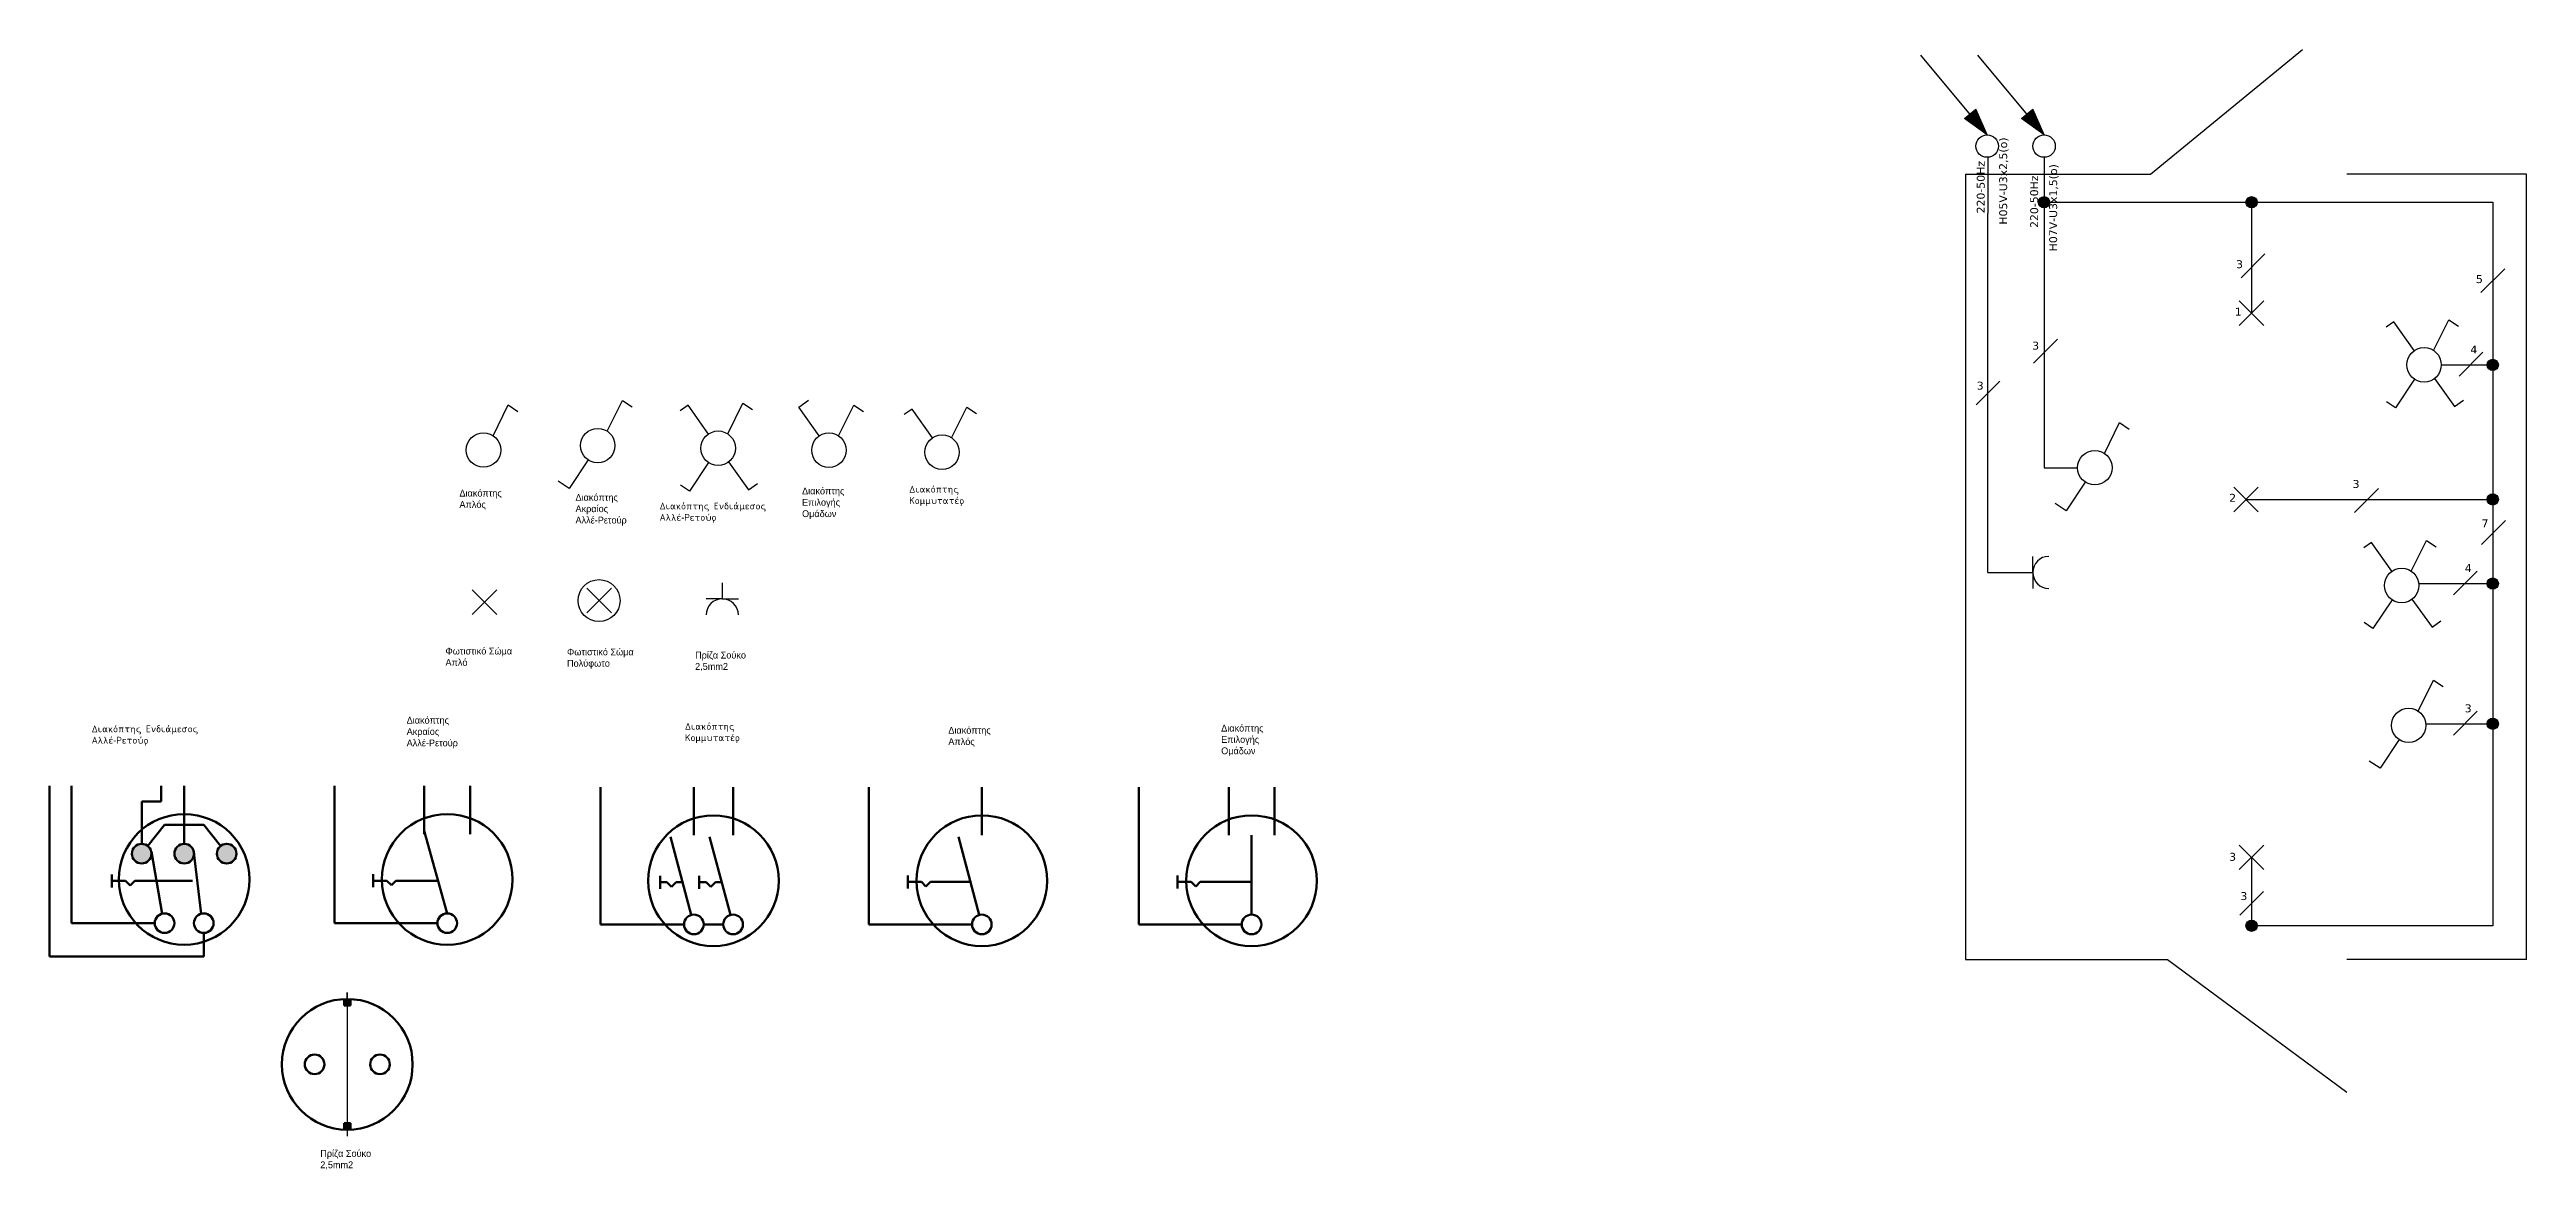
# Model space of a CAD drawing. Header units: millimetres. Extents: x 1397 to 2322, y 1763 to 1962.
# Drawn here: x 1397.4 to 1839, y 1762.5 to 1962.2 of the extents above; entities that cross this region are included whole.
import ezdxf

# ---------------------------------------------------------------- set-up
doc = ezdxf.new("R2010")
doc.units = ezdxf.units.MM
doc.header["$LTSCALE"] = 0.093
for name, color, linetype, lineweight in [('2S', 7, 'Continuous', 200), ('S', 7, 'Continuous', 100), ('S_2', 7, 'Continuous', 50), ('S_4', 7, 'Continuous', 25)]:
    doc.layers.add(name, color=color, linetype=linetype, lineweight=lineweight)
doc.layers.add('DESCCHILD', color=20, linetype='Continuous')

msp = doc.modelspace()

# ---------------------------------------------------------------- hatches: boundary and pattern name
h = msp.add_hatch(color=256)
h.dxf.hatch_style = 1
h.paths.add_polyline_path([(1742.85, 1947), (1740.82, 1951.57), (1739.81, 1950.76)])
h.paths.add_polyline_path([(1742.85, 1947), (1739.81, 1950.76), (1738.81, 1949.94)])
h = msp.add_hatch(color=256)
h.dxf.hatch_style = 1
h.paths.add_polyline_path([(1753, 1947), (1750.97, 1951.57), (1749.96, 1950.76)])
h.paths.add_polyline_path([(1753, 1947), (1749.96, 1950.76), (1748.96, 1949.94)])
at = {"ltscale": 2, "true_color": 0x000000}
h = msp.add_hatch(color=18, dxfattribs=at)
h.dxf.hatch_style = 1
h.paths.add_polyline_path([(1754, 1935, 1), (1752, 1935, 1)])
h = msp.add_hatch(color=18, dxfattribs=at)
h.dxf.hatch_style = 1
h.paths.add_polyline_path([(1791, 1935, 1), (1789, 1935, 1)])
h = msp.add_hatch(color=18, dxfattribs=at)
h.dxf.hatch_style = 1
h.paths.add_polyline_path([(1834, 1906, 1), (1832, 1906, 1)])
h = msp.add_hatch(color=18, dxfattribs=at)
h.dxf.hatch_style = 1
h.paths.add_polyline_path([(1834, 1882, 1), (1832, 1882, 1)])
h = msp.add_hatch(color=18, dxfattribs=at)
h.dxf.hatch_style = 1
h.paths.add_polyline_path([(1834, 1867, 1), (1832, 1867, 1)])
h = msp.add_hatch(color=18, dxfattribs=at)
h.dxf.hatch_style = 1
h.paths.add_polyline_path([(1834, 1842, 1), (1832, 1842, 1)])
h = msp.add_hatch(color=18, dxfattribs=at)
h.dxf.hatch_style = 1
h.paths.add_polyline_path([(1791, 1806, 1), (1789, 1806, 1)])
at = {"layer": '2S'}
h = msp.add_hatch(color=256, dxfattribs=at)
h.dxf.hatch_style = 1
h.paths.add_polyline_path([(1430.75, 1818.85, 1), (1427.25, 1818.85, 1)])
h.paths.add_polyline_path([(1423.18, 1818.85, 1), (1419.68, 1818.85, 1)])
h.paths.add_polyline_path([(1415.6, 1818.85, 1), (1412.11, 1818.85, 1)])
h = msp.add_hatch(color=256, dxfattribs=at)
h.dxf.hatch_style = 1
h.paths.add_polyline_path([(1450.51, 1792.94, 0.012506), (1449.93, 1792.93), (1449.93, 1791.78), (1450.51, 1791.78)])
h.paths.add_polyline_path([(1451.09, 1792.93, 0.012506), (1450.51, 1792.94), (1450.51, 1791.78), (1451.09, 1791.78)])
h = msp.add_hatch(color=256, dxfattribs=at)
h.dxf.hatch_style = 1
h.paths.add_polyline_path([(1450.51, 1770.8), (1449.93, 1770.8), (1449.93, 1769.65, 0.012373), (1450.51, 1769.64)])
h.paths.add_polyline_path([(1451.1, 1770.8), (1450.51, 1770.8), (1450.51, 1769.64, 0.012638), (1451.1, 1769.65)])

# ---------------------------------------------------------------- linework, layer by layer
for p, q in [((1742.85, 1947), (1731.05, 1961.23)), ((1753, 1947), (1741.2, 1961.23)), ((1738.81, 1949.94), (1740.82, 1951.57)), ((1742.85, 1947), (1738.81, 1949.94)), ((1742.85, 1947), (1740.82, 1951.57)), ((1748.96, 1949.94), (1750.97, 1951.57)), ((1753, 1947), (1748.96, 1949.94)), ((1753, 1947), (1750.97, 1951.57)), ((1787.81, 1917.39), (1792.19, 1913)), ((1792.19, 1917.39), (1787.81, 1913)), ((1815.38, 1913.67), (1814, 1912.69)), ((1819.01, 1908.53), (1815.38, 1913.67)), ((1822.45, 1908.55), (1825.16, 1914.05)), ((1825.16, 1914.05), (1826.88, 1912.9)), ((1819.05, 1903.45), (1815.64, 1898.34)), ((1822.59, 1903.55), (1826.16, 1898.57)), ((1476.49, 1893.36), (1479.2, 1898.86)), ((1479.2, 1898.86), (1480.92, 1897.71)), ((1496.86, 1894.16), (1499.57, 1899.66)), ((1499.57, 1899.66), (1501.29, 1898.51)), ((1511.25, 1898.8), (1509.87, 1897.83)), ((1514.89, 1893.67), (1511.25, 1898.8)), ((1518.32, 1893.69), (1521.03, 1899.19)), ((1521.03, 1899.19), (1522.75, 1898.04)), ((1531.01, 1898.46), (1532.75, 1899.69)), ((1538.08, 1893.34), (1540.79, 1898.84)), ((1540.79, 1898.84), (1542.51, 1897.69)), ((1815.64, 1898.34), (1814.05, 1899.4)), ((1826.16, 1898.57), (1827.76, 1899.71)), ((1534.64, 1893.32), (1531.01, 1898.46)), ((1551.18, 1898.1), (1549.79, 1897.12)), ((1554.81, 1892.96), (1551.18, 1898.1)), ((1558.24, 1892.98), (1560.96, 1898.48)), ((1560.96, 1898.48), (1562.68, 1897.33)), ((1763.75, 1890.21), (1766.46, 1895.71)), ((1766.46, 1895.71), (1768.18, 1894.56)), ((1493.46, 1889.06), (1490.05, 1883.95)), ((1514.92, 1888.59), (1511.51, 1883.48)), ((1518.46, 1888.69), (1522.04, 1883.71)), ((1490.05, 1883.95), (1488.11, 1885.25)), ((1511.51, 1883.48), (1509.92, 1884.54)), ((1522.04, 1883.71), (1523.63, 1884.85)), ((1756.95, 1880), (1755, 1881.3)), ((1760.35, 1885.11), (1756.95, 1880)), ((1786.81, 1884.19), (1791.19, 1879.81)), ((1791.19, 1884.19), (1786.81, 1879.81)), ((1811.38, 1874.33), (1810, 1873.35)), ((1815.01, 1869.19), (1811.38, 1874.33)), ((1818.45, 1869.21), (1821.16, 1874.71)), ((1821.16, 1874.71), (1822.88, 1873.56)), ((1748.14, 1869), (1751, 1869)), ((1751, 1869), (1751, 1871.86)), ((1751, 1869), (1751, 1866.14)), ((1472.79, 1865.86), (1477.18, 1861.47)), ((1477.18, 1865.86), (1472.79, 1861.47)), ((1493.2, 1866.16), (1497.59, 1861.77)), ((1497.59, 1866.16), (1493.2, 1861.77)), ((1517.36, 1864.27), (1514.49, 1864.27)), ((1517.36, 1867.14), (1517.36, 1864.27)), ((1517.36, 1864.27), (1520.22, 1864.27)), ((1815.05, 1864.11), (1811.64, 1859)), ((1818.59, 1864.21), (1822.16, 1859.23)), ((1811.64, 1859), (1810.05, 1860.06)), ((1822.16, 1859.23), (1823.76, 1860.37)), ((1819.7, 1844.28), (1822.41, 1849.78)), ((1822.41, 1849.78), (1824.13, 1848.63)), ((1816.3, 1839.18), (1812.89, 1834.07)), ((1812.89, 1834.07), (1810.95, 1835.36)), ((1787.81, 1820.39), (1792.19, 1816)), ((1792.19, 1820.39), (1787.81, 1816))]:
    msp.add_line(p, q)
at = {"ltscale": 2}
for p, q in [((1743, 1943), (1743, 1933)), ((1753, 1943), (1753, 1936)), ((1753, 1935), (1753, 1887.66)), ((1754, 1935), (1789, 1935)), ((1790, 1935), (1833, 1935)), ((1833, 1935), (1833, 1907)), ((1743, 1869), (1743, 1933)), ((1790, 1934), (1790, 1915.19)), ((1788.11, 1921.53), (1792.35, 1925.77)), ((1830.88, 1918.88), (1835.12, 1923.12)), ((1751.14, 1906.3), (1755.38, 1910.55)), ((1827, 1904), (1831.24, 1908.24)), ((1823.82, 1906), (1832, 1906)), ((1833, 1905), (1833, 1883)), ((1740.88, 1898.88), (1745.12, 1903.12)), ((1753, 1887.66), (1758.99, 1887.66)), ((1789, 1882), (1832, 1882)), ((1808.37, 1879.68), (1812.61, 1883.93)), ((1833, 1882), (1833, 1868)), ((1831, 1874), (1835.24, 1878.24)), ((1743, 1869), (1748.14, 1869)), ((1826, 1865), (1830.24, 1869.24)), ((1819.8, 1867), (1832, 1867)), ((1833, 1866), (1833, 1843)), ((1821.05, 1842), (1832, 1842)), ((1826, 1840), (1830.24, 1844.24)), ((1833, 1841), (1833, 1806)), ((1790, 1818.19), (1790, 1807)), ((1787.88, 1807.88), (1792.12, 1812.12)), ((1833, 1806), (1791, 1806))]:
    msp.add_line(p, q, dxfattribs=at)
for centre, radius in [((1742.85, 1945), 2), ((1753, 1945), 2), ((1753, 1935), 1), ((1790, 1935), 1), ((1820.75, 1906), 3.07), ((1833, 1906), 1), ((1495.16, 1891.61), 3.07), ((1474.79, 1890.81), 3.07), ((1516.62, 1891.14), 3.07), ((1536.37, 1890.79), 3.07), ((1556.54, 1890.43), 3.07), ((1762.05, 1887.66), 3.07), ((1833, 1882), 1), ((1816.75, 1866.66), 3.07), ((1833, 1867), 1), ((1495.39, 1863.97), 3.74), ((1818, 1841.73), 3.07), ((1833, 1842), 1), ((1790, 1806), 1)]:
    msp.add_circle(centre, radius)
for centre, start, end in [((1753.86, 1869), 90, 270), ((1517.36, 1861.41), 0, 180)]:
    msp.add_arc(centre, 2.86, start, end)
at = {"layer": '2S'}
for p, q in [((1468.32, 1808.21), (1464.24, 1822.93)), ((1511.84, 1807.92), (1508.11, 1821.85)), ((1518.83, 1807.92), (1515.1, 1821.85)), ((1563.18, 1807.92), (1559.45, 1821.85)), ((1611.72, 1807.98), (1611.72, 1822.12)), ((1417.48, 1808.15), (1415.58, 1819.15)), ((1424.47, 1808.15), (1423.16, 1819.06)), ((1449.93, 1791.78), (1449.93, 1792.93)), ((1451.09, 1791.78), (1451.09, 1792.93)), ((1450.51, 1791.78), (1449.93, 1791.78)), ((1450.51, 1791.78), (1451.09, 1791.78)), ((1450.51, 1770.8), (1449.93, 1770.8)), ((1449.93, 1770.8), (1449.93, 1769.65)), ((1450.51, 1769.64), (1450.51, 1770.8)), ((1450.51, 1770.8), (1451.1, 1770.8)), ((1451.1, 1770.8), (1451.1, 1769.65))]:
    msp.add_line(p, q, dxfattribs=at)
at = {"layer": 'DESCCHILD', "ltscale": 2}
for p, q in [((1772, 1940), (1799.05, 1962.22)), ((1739, 1940), (1739, 1800)), ((1739, 1940), (1772, 1940)), ((1839, 1940), (1807, 1940)), ((1839, 1800), (1839, 1940)), ((1739, 1800), (1775, 1800)), ((1775, 1800), (1807, 1776.35)), ((1839, 1800), (1807, 1800))]:
    msp.add_line(p, q, dxfattribs=at)
at = {"layer": 'S'}
for p, q in [((1397.42, 1800.5), (1397.42, 1830.95)), ((1401.31, 1806.46), (1401.31, 1830.95)), ((1413.85, 1820.6), (1413.85, 1828.16)), ((1413.85, 1828.16), (1417.33, 1828.16)), ((1417.33, 1828.16), (1417.33, 1830.95)), ((1421.43, 1823.98), (1421.43, 1830.95)), ((1448.2, 1806.46), (1448.2, 1830.95)), ((1464.24, 1822.34), (1464.24, 1830.95)), ((1472.4, 1822.34), (1472.4, 1830.95)), ((1495.66, 1806.23), (1495.66, 1830.72)), ((1512.29, 1822.12), (1512.29, 1830.72)), ((1519.28, 1822.12), (1519.28, 1830.72)), ((1543.51, 1806.23), (1543.51, 1830.72)), ((1563.63, 1822.12), (1563.63, 1830.72)), ((1591.6, 1806.23), (1591.6, 1830.72)), ((1607.64, 1822.12), (1607.64, 1830.72)), ((1615.8, 1822.12), (1615.8, 1830.72)), ((1417.93, 1823.98), (1414.94, 1820.22)), ((1417.93, 1823.98), (1424.92, 1823.98)), ((1421.43, 1823.98), (1421.43, 1820.6)), ((1424.92, 1823.98), (1427.91, 1820.22)), ((1408.53, 1812.82), (1408.53, 1815.15)), ((1455.1, 1812.86), (1455.1, 1815.19)), ((1506.26, 1812.59), (1506.26, 1814.92)), ((1513.25, 1812.59), (1513.25, 1814.92)), ((1550.42, 1812.64), (1550.42, 1814.97)), ((1598.5, 1812.64), (1598.5, 1814.97)), ((1416.18, 1806.46), (1401.31, 1806.46)), ((1466.57, 1806.46), (1448.2, 1806.46)), ((1510.54, 1806.23), (1495.66, 1806.23)), ((1561.88, 1806.23), (1543.51, 1806.23)), ((1609.97, 1806.23), (1591.6, 1806.23)), ((1424.92, 1804.71), (1424.92, 1800.5)), ((1424.92, 1800.5), (1397.42, 1800.5))]:
    msp.add_line(p, q, dxfattribs=at)
at = {"layer": 'S_2'}
for p, q in [((1410.97, 1813.99), (1408.53, 1813.99)), ((1411.79, 1813.16), (1410.97, 1813.99)), ((1412.61, 1813.99), (1411.79, 1813.16)), ((1414.91, 1813.99), (1412.61, 1813.99)), ((1420.14, 1813.99), (1414.91, 1813.99)), ((1422.91, 1813.99), (1420.14, 1813.99)), ((1457.54, 1814.03), (1455.1, 1814.03)), ((1458.36, 1813.21), (1457.54, 1814.03)), ((1459.18, 1814.03), (1458.36, 1813.21)), ((1461.47, 1814.03), (1459.18, 1814.03)), ((1466.7, 1814.03), (1461.47, 1814.03)), ((1507.48, 1813.76), (1506.26, 1813.76)), ((1508.3, 1812.94), (1507.48, 1813.76)), ((1509.13, 1813.76), (1508.3, 1812.94)), ((1510.27, 1813.76), (1509.13, 1813.76)), ((1514.47, 1813.76), (1513.25, 1813.76)), ((1515.29, 1812.94), (1514.47, 1813.76)), ((1516.12, 1813.76), (1515.29, 1812.94)), ((1517.26, 1813.76), (1516.12, 1813.76)), ((1552.85, 1813.8), (1550.42, 1813.8)), ((1553.67, 1812.98), (1552.85, 1813.8)), ((1554.5, 1813.8), (1553.67, 1812.98)), ((1556.79, 1813.8), (1554.5, 1813.8)), ((1561.6, 1813.8), (1556.79, 1813.8)), ((1600.94, 1813.8), (1598.5, 1813.8)), ((1601.76, 1812.98), (1600.94, 1813.8)), ((1602.58, 1813.8), (1601.76, 1812.98)), ((1604.88, 1813.8), (1602.58, 1813.8)), ((1611.72, 1813.8), (1604.88, 1813.8)), ((1515.78, 1806.23), (1514.04, 1806.23)), ((1515.78, 1806.23), (1517.53, 1806.23))]:
    msp.add_line(p, q, dxfattribs=at)
for centre, radius in [((1421.43, 1814.26), 11.65), ((1468.32, 1814.26), 11.65), ((1515.78, 1814.03), 11.65), ((1563.63, 1814.03), 11.65), ((1611.72, 1814.03), 11.65), ((1413.85, 1818.85), 1.75), ((1421.43, 1818.85), 1.75), ((1429, 1818.85), 1.75), ((1417.93, 1806.46), 1.75), ((1424.92, 1806.46), 1.75), ((1468.32, 1806.46), 1.75), ((1512.29, 1806.23), 1.75), ((1519.28, 1806.23), 1.75), ((1563.63, 1806.23), 1.75), ((1611.72, 1806.23), 1.75), ((1450.51, 1781.29), 11.65), ((1444.68, 1781.29), 1.75), ((1456.33, 1781.29), 1.75)]:
    msp.add_circle(centre, radius, dxfattribs=at)
at = {"layer": 'S_4'}
for p, q in [((1450.51, 1792.94), (1450.51, 1794.11)), ((1450.51, 1794.11), (1450.51, 1768.47)), ((1450.51, 1769.64), (1450.51, 1768.47))]:
    msp.add_line(p, q, dxfattribs=at)

# ---------------------------------------------------------------- texts
at = {"char_height": 1.4142, "attachment_point": 1, "rotation": 90}
for s, insert in [('{\\fVerdana|b0|i0|c161|p34;H05V-U3x2,5(o)}', (1745, 1931)), ('{\\fVerdana|b0|i0|c161|p34;H07V-U3x1,5(o)}', (1753.91, 1926.24))]:
    msp.add_mtext_dynamic_manual_height_columns(s, width=21.638, gutter_width=12.5, heights=[0], dxfattribs=dict(at, insert=insert))
at = {"ltscale": 2, "char_height": 1.4142, "attachment_point": 1, "rotation": 90}
for insert in [(1741, 1933), (1750.53, 1930.41)]:
    msp.add_mtext_dynamic_manual_height_columns('{\\fVerdana|b0|i0|c161|p34;220-50\\fVerdana|b0|i0|c0|p34;Hz}', width=5, gutter_width=7.07, heights=[0], dxfattribs=dict(at, insert=insert))
at = {"ltscale": 2, "char_height": 1.4142, "attachment_point": 1}
for s, insert in [('{\\fVerdana|b0|i0|c161|p34;3}', (1787.23, 1924.65)), ('{\\fVerdana|b0|i0|c161|p34;5}', (1830, 1922)), ('{\\fVerdana|b0|i0|c161|p34;1}', (1787, 1916.19)), ('{\\fVerdana|b0|i0|c161|p34;3}', (1750.88, 1910.13)), ('{\\fVerdana|b0|i0|c161|p34;4}', (1829, 1909.44)), ('{\\fVerdana|b0|i0|c161|p34;3}', (1741, 1903)), ('{\\fVerdana|b0|i0|c161|p34;2}', (1786, 1883)), ('{\\fVerdana|b0|i0|c161|p34;3}', (1808, 1885.47)), ('{\\fVerdana|b0|i0|c161|p34;7}', (1831, 1878.47)), ('{\\fVerdana|b0|i0|c161|p34;4}', (1828, 1870.47)), ('{\\fVerdana|b0|i0|c161|p34;3}', (1828, 1845.47)), ('{\\fVerdana|b0|i0|c161|p34;3}', (1786, 1819)), ('{\\fVerdana|b0|i0|c161|p34;3}', (1788, 1812))]:
    msp.add_mtext_dynamic_manual_height_columns(s, width=5, gutter_width=7.07, heights=[0], dxfattribs=dict(at, insert=insert))
at = {"attachment_point": 1}
for s, insert, char_height, width in [('Διακόπτης\\PΑπλός', (1470.5, 1883.74), 1.214, 9.1156), ('Διακόπτης\\PΑκραίος\\PΑλλέ-Ρετούρ', (1491.19, 1882.98), 1.2142, 11.0917), ('{\\fISOCPEUR|b0|i0|c161|p34;Διακόπτης Ενδιάμεσος\\PΑλλέ}-{\\fISOCPEUR|b0|i0|c161|p34;Ρετούρ}', (1506.18, 1881.44), 1.2142, 19.8886), ('Διακόπτης\\PΕπιλογής\\PΟμάδων', (1531.58, 1884.12), 1.214, 9.1156), ('{\\fISOCPEUR|b0|i0|c161|p34;Διακόπτης\\PΚομμυτατέρ}', (1550.68, 1884.44), 1.2142, 19.8886), ('Φωτιστικό Σώμα\\PΑπλό', (1468.01, 1855.58), 1.2142, 12.8917), ('Φωτιστικό Σώμα\\PΠολύφωτο', (1489.68, 1855.42), 1.2142, 12.8917), ('Πρίζα Σούκο\\P2,5mm2', (1512.51, 1854.86), 1.2142, 9.7427), ('{\\fISOCPEUR|b0|i0|c161|p34;Διακόπτης Ενδιάμεσος\\PΑλλέ}-{\\fISOCPEUR|b0|i0|c161|p34;Ρετούρ}', (1404.93, 1841.71), 1.2142, 19.8886), ('Διακόπτης\\PΑκραίος\\PΑλλέ-Ρετούρ', (1461.09, 1843.25), 1.2142, 11.0917), ('{\\fISOCPEUR|b0|i0|c161|p34;Διακόπτης\\PΚομμυτατέρ}', (1510.69, 1842.16), 1.2142, 19.8886), ('Διακόπτης\\PΑπλός', (1557.66, 1841.46), 1.214, 9.1156), ('Διακόπτης\\PΕπιλογής\\PΟμάδων', (1606.3, 1841.84), 1.214, 9.1156), ('Πρίζα Σούκο\\P2,5mm2', (1445.69, 1766.01), 1.2142, 9.7427)]:
    msp.add_mtext(s, dxfattribs=dict(at, insert=insert, char_height=char_height, width=width))

doc.saveas('drawing.dxf')
